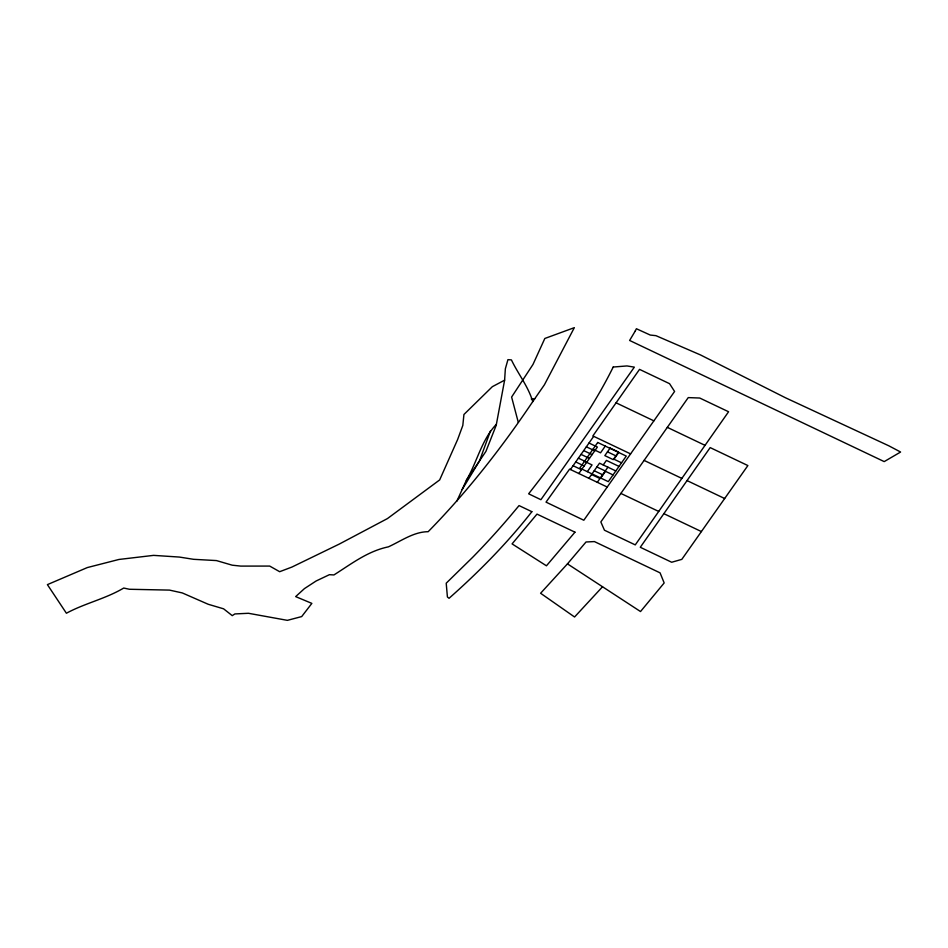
<?xml version="1.0" encoding="UTF-8"?>
<svg xmlns="http://www.w3.org/2000/svg" width="948" height="948" viewBox="0 0 948 948"><rect width="100%" height="100%" fill="white"/><g stroke="black" fill="none" stroke-linecap="round" stroke-linejoin="round"><path stroke-width="1.42" d="M504.609 380.184L505.355 368.796L507.938 359.648L511.41 359.896C518.165 374.069 528.297 386.476 532.74 401.644C501.646 447.847 467.21 491.917 428.164 531.698C413.802 531.733 401.134 541.059 388.384 546.854C367.729 551.108 351.353 563.953 333.921 574.938L329.406 574.689L316.122 580.994L304.462 588.59L295.658 596.612L311.856 603.39L301.689 616.579L287.386 620.348L248.447 613.285L234.891 613.937L232.248 615.643L223.586 608.817L208.204 604.267L182.312 592.938L169.502 590.106L129.414 589.265L123.726 588.044C105.524 598.852 84.846 603.248 66.396 613.238L47.4 584.632L87.323 567.568L118.95 559.462L153.576 555.374L179.421 557.069L193.534 559.308L216.44 560.576L232.224 565.186L240.768 566.098L269.706 566.075L279.66 571.703L291.937 567.058L339.289 544.069L387.459 518.568L439.671 479.925L457.635 439.505L462.814 425.451L463.928 414.501L492.356 386.666L504.609 380.184L496.195 425.32L485.921 451.39L466.357 480.352L456.853 501.172M490.471 430.949L479.522 460.87L462.162 489.547M466.357 480.352C477.081 462.091 481.525 439.872 496.314 424.36M532.74 401.644L544.413 384.781L574.334 327.653L544.827 338.472L532.989 364.447L511.612 397.058L518.283 422.334M630.574 453.891L592.856 435.938L639.533 369.376L669.561 383.679L674.585 391.465L583.826 520.239L546.024 502.132L569.594 469.118L607.206 487.035M658.706 511.446L728.574 411.752L699.731 398.03L688.236 397.603L600.842 521.933L604.445 530.205L635.255 544.887L658.706 511.446L620.881 493.422M663.861 513.674L710.17 447.598L747.877 465.563L681.813 559.367L671.67 562.247L640.291 547.28L663.861 513.674L701.402 531.567M570.435 469.509L593.697 436.329M578.837 473.514L597.406 447.041L589.004 443.036M587.322 471.654L592.05 464.923L584.501 461.321M605.274 446.081L600.546 452.824L592.986 449.222M588.909 478.313L599.527 463.181L615.821 470.955M603.224 464.947L606.412 460.408L619.008 466.416M597.311 482.307L607.917 467.186M600.759 478.053L605.488 471.322L613.036 474.912M618.7 452.48L613.972 459.223L621.533 462.814M567.461 563.87L586.03 541.983L594.42 541.581L660.069 572.853L664.169 582.949L640.516 611.543L567.461 563.87L540.597 593.258L574.571 616.994L602.525 586.765M531.283 398.954L534.696 398.824M616.093 402.829L653.859 420.841M667.309 427.358L705.028 445.335M687.039 480.589L724.663 498.518M644.095 460.408L681.849 478.408M607.478 451.841L615.88 455.846M586.35 446.828L594.751 450.821M583.707 450.608L592.097 454.602M581.053 454.388L589.443 458.382M578.399 458.168L586.788 462.162M596.873 466.973L605.262 470.966M575.744 461.949L584.146 465.954M594.218 470.753L602.608 474.747M573.09 465.729L581.491 469.734M591.564 474.533L599.966 478.527M635.326 330.899L629.614 340.451L884.2 461.605L900.6 452.03L888.845 445.821L785.442 397.757L700.43 354.908L655.933 335.663L650.269 335.059L636.392 328.731L635.326 330.899M613.214 367.03C590.592 412.759 559.948 453.76 528.64 493.813L540.905 499.691L634.342 367.137L626.972 365.94L613.214 367.03M597.714 442.479L579.773 468.063L608.308 481.655L626.261 456.083L597.714 442.479M610.133 448.06L604.824 455.621L613.226 459.626L618.534 452.054L610.133 448.06M574.962 532.172L546.451 565.802L512.074 543.891L536.995 514.112L574.962 532.172M531.864 511.683C507.192 543.204 479.013 571.81 449.044 598.295L447.409 596.967L446.212 583.198L472.578 557.388A789.293 667.167 -13.6 0 0 511.304 514.847L519.054 505.592L531.864 511.683"/></g></svg>
